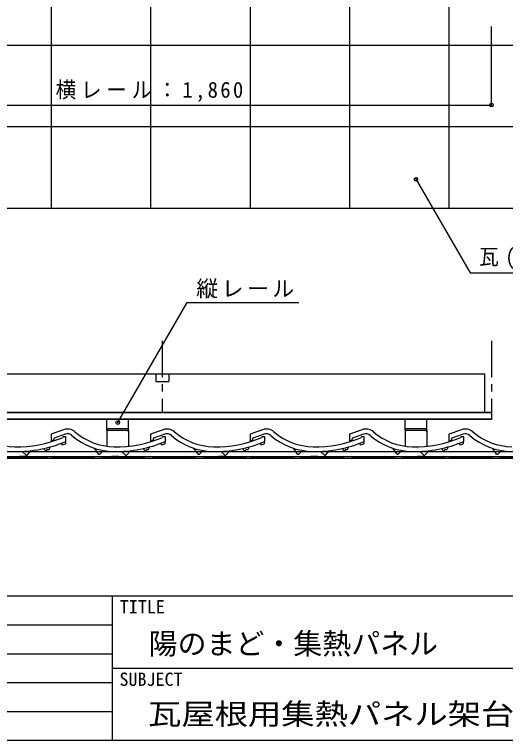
# Model space of a CAD drawing. Units: millimetres on the paper, enlarged 10 times, with parts at other scales. Extents: x -4356 to 3884, y -2974 to 2806.
# Drawn here: x -1951 to -1273, y -2974 to -1971 of the extents above; entities that cross this region are included whole.
import ezdxf
from ezdxf.enums import TextEntityAlignment as Align

# ---------------------------------------------------------------- set-up
doc = ezdxf.new("R2010")
doc.units = ezdxf.units.MM
doc.header["$LTSCALE"] = 10
doc.header["$PDMODE"] = 32
doc.header["$PDSIZE"] = 5
doc.linetypes.add('CHAIN1', pattern=[8, 5, -1, 1, -1])
doc.linetypes.add('LONG_DASHED1', pattern=[7, 6, -1])
doc.layers.add('2-0', color=4, linetype='Continuous')
doc.layers.add('F-0', color=7, linetype='Continuous')
doc.styles.add('ＭＳ ゴシック', font='')
doc.styles.add('ＭＳ Ｐゴシック', font='')
doc.styles.get('ＭＳ ゴシック').set_extended_font_data('MS Gothic')
doc.styles.get('ＭＳ Ｐゴシック').set_extended_font_data('MS PGothic')

msp = doc.modelspace()

# ---------------------------------------------------------------- linework, layer by layer
at = {"layer": '2-0'}
for p, q in [((-1900.71, -804.79), (-1900.71, -2238.44)), ((-1763.21, -804.79), (-1763.21, -2238.44)), ((-1625.71, -804.79), (-1625.71, -2238.44)), ((-1488.21, -804.79), (-1488.21, -2238.44)), ((-1350.71, -804.79), (-1350.71, -2238.44)), ((-1291.96, -2096.18), (-1291.96, -1987.37)), ((-3550.71, -2013.44), (-938.21, -2013.44)), ((-2221.21, -2096.18), (-1291.96, -2096.18)), ((-3550.71, -2125.94), (-938.21, -2125.94)), ((-3550.71, -2238.44), (-938.21, -2238.44)), ((-1808.52, -2534.98), (-1712.69, -2368.99)), ((-1712.69, -2368.99), (-1558.28, -2368.99)), ((-1883.37, -2544.84), (-1900.71, -2551.16)), ((-1823.71, -2545.45), (-1823.71, -2547.95)), ((-1823.71, -2547.95), (-1823.71, -2567.64)), ((-1795.71, -2543.45), (-1821.71, -2543.45)), ((-1795.71, -2545.95), (-1821.71, -2545.95)), ((-1793.71, -2545.45), (-1793.71, -2547.95)), ((-1793.71, -2547.95), (-1793.71, -2567.62)), ((-1745.87, -2544.84), (-1763.21, -2551.16)), ((-1608.37, -2544.84), (-1625.71, -2551.16)), ((-1470.87, -2544.84), (-1488.21, -2551.16)), ((-1411.21, -2545.45), (-1411.21, -2547.95)), ((-1411.21, -2547.95), (-1411.21, -2567.64)), ((-1383.21, -2543.45), (-1409.21, -2543.45)), ((-1383.21, -2545.95), (-1409.21, -2545.95)), ((-1381.21, -2545.45), (-1381.21, -2547.95)), ((-1381.21, -2547.95), (-1381.21, -2567.62)), ((-1333.37, -2544.84), (-1350.71, -2551.16)), ((-1900.71, -2551.16), (-1900.71, -2560.97)), ((-1900.71, -2551.16), (-1900.71, -2560.97)), ((-1896.64, -2556.6), (-1897.71, -2559.94)), ((-1881.14, -2550.95), (-1896.64, -2556.6)), ((-1884.01, -2554.16), (-1885.13, -2555.98)), ((-1884.01, -2554.16), (-1880.71, -2554.16)), ((-1880.71, -2554.16), (-1880.71, -2561.17)), ((-1763.21, -2551.16), (-1763.21, -2560.97)), ((-1759.14, -2556.6), (-1760.21, -2559.94)), ((-1743.64, -2550.95), (-1759.14, -2556.6)), ((-1746.51, -2554.16), (-1747.63, -2555.98)), ((-1746.51, -2554.16), (-1743.21, -2554.16)), ((-1743.21, -2554.16), (-1743.21, -2561.17)), ((-1625.71, -2551.16), (-1625.71, -2560.97)), ((-1625.71, -2551.16), (-1625.71, -2560.97)), ((-1621.64, -2556.6), (-1622.71, -2559.94)), ((-1606.14, -2550.95), (-1621.64, -2556.6)), ((-1609.01, -2554.16), (-1610.13, -2555.98)), ((-1609.01, -2554.16), (-1605.71, -2554.16)), ((-1605.71, -2554.16), (-1605.71, -2561.17)), ((-1488.21, -2551.16), (-1488.21, -2560.97)), ((-1484.14, -2556.6), (-1485.21, -2559.94)), ((-1468.64, -2550.95), (-1484.14, -2556.6)), ((-1471.51, -2554.16), (-1472.63, -2555.98)), ((-1471.51, -2554.16), (-1468.21, -2554.16)), ((-1468.21, -2554.16), (-1468.21, -2561.17)), ((-1350.71, -2551.16), (-1350.71, -2560.97)), ((-1350.71, -2551.16), (-1350.71, -2560.97)), ((-1346.64, -2556.6), (-1347.71, -2559.94)), ((-1331.14, -2550.95), (-1346.64, -2556.6)), ((-1334.01, -2554.16), (-1335.13, -2555.98)), ((-1334.01, -2554.16), (-1330.71, -2554.16)), ((-1330.71, -2554.16), (-1330.71, -2561.17)), ((-1902.9, -2571.47), (-1901.92, -2568.51)), ((-1897.71, -2559.94), (-1900.71, -2560.73)), ((-1886.58, -2563.52), (-1886.43, -2564.86)), ((-1884.81, -2565.64), (-1881, -2564.63)), ((-1881, -2561.29), (-1881, -2564.63)), ((-1765.4, -2571.47), (-1764.42, -2568.51)), ((-1760.21, -2559.94), (-1763.21, -2560.73)), ((-1749.08, -2563.52), (-1748.93, -2564.86)), ((-1747.31, -2565.64), (-1743.5, -2564.63)), ((-1743.5, -2561.29), (-1743.5, -2564.63)), ((-1627.9, -2571.47), (-1626.92, -2568.51)), ((-1622.71, -2559.94), (-1625.71, -2560.73)), ((-1611.58, -2563.52), (-1611.43, -2564.86)), ((-1609.81, -2565.64), (-1606, -2564.63)), ((-1606, -2561.29), (-1606, -2564.63)), ((-1490.4, -2571.47), (-1489.42, -2568.51)), ((-1485.21, -2559.94), (-1488.21, -2560.73)), ((-1474.08, -2563.52), (-1473.93, -2564.86)), ((-1472.31, -2565.64), (-1468.5, -2564.63)), ((-1468.5, -2561.29), (-1468.5, -2564.63)), ((-1352.9, -2571.47), (-1351.92, -2568.51)), ((-1347.71, -2559.94), (-1350.71, -2560.73)), ((-1336.58, -2563.52), (-1336.43, -2564.86)), ((-1334.81, -2565.64), (-1331, -2564.63)), ((-1331, -2561.29), (-1331, -2564.63)), ((-2175.71, -2574.92), (-1880.71, -2574.92)), ((-1935.39, -2580.3), (-1940.71, -2574.81)), ((-1909.1, -2573.66), (-1910.1, -2570.68)), ((-1900.71, -2574.92), (-1605.71, -2574.92)), ((-1834.98, -2578.6), (-1840.71, -2570.57)), ((-1834.98, -2578.6), (-1833.21, -2578.6)), ((-1833.21, -2578.6), (-1828.21, -2573.65)), ((-1797.89, -2580.3), (-1803.21, -2574.81)), ((-1796.45, -2580.3), (-1790.71, -2573.83)), ((-1771.6, -2573.66), (-1772.6, -2570.68)), ((-1697.48, -2578.6), (-1703.21, -2570.57)), ((-1697.48, -2578.6), (-1695.71, -2578.6)), ((-1695.71, -2578.6), (-1690.71, -2573.65)), ((-1660.39, -2580.3), (-1665.71, -2574.81)), ((-1634.1, -2573.66), (-1635.1, -2570.68)), ((-1625.71, -2574.92), (-1330.71, -2574.92)), ((-1559.98, -2578.6), (-1565.71, -2570.57)), ((-1559.98, -2578.6), (-1558.21, -2578.6)), ((-1558.21, -2578.6), (-1553.21, -2573.65)), ((-1522.89, -2580.3), (-1528.21, -2574.81)), ((-1521.45, -2580.3), (-1515.71, -2573.83)), ((-1496.6, -2573.66), (-1497.6, -2570.68)), ((-1422.48, -2578.6), (-1428.21, -2570.57)), ((-1422.48, -2578.6), (-1420.71, -2578.6)), ((-1420.71, -2578.6), (-1415.71, -2573.65)), ((-1385.39, -2580.3), (-1390.71, -2574.81)), ((-1359.1, -2573.66), (-1360.1, -2570.68)), ((-1350.71, -2574.92), (-1055.71, -2574.92)), ((-1284.98, -2578.6), (-1290.71, -2570.57)), ((-1284.98, -2578.6), (-1283.21, -2578.6)), ((-1283.21, -2578.6), (-1278.21, -2573.65)), ((-2175.71, -2581.75), (-1880.71, -2581.75)), ((-2175.71, -2584.03), (-1880.71, -2584.03)), ((-1900.71, -2581.75), (-1605.71, -2581.75)), ((-1900.71, -2584.03), (-1605.71, -2584.03)), ((-1816.89, -2581.92), (-1816.89, -2583.42)), ((-1806.89, -2581.92), (-1816.89, -2581.92)), ((-1797.89, -2580.3), (-1796.45, -2580.3)), ((-1625.71, -2581.75), (-1330.71, -2581.75)), ((-1625.71, -2584.03), (-1330.71, -2584.03)), ((-1541.89, -2581.92), (-1541.89, -2583.42)), ((-1531.89, -2581.92), (-1541.89, -2581.92)), ((-1522.89, -2580.3), (-1521.45, -2580.3)), ((-1350.71, -2581.75), (-1055.71, -2581.75)), ((-1350.71, -2584.03), (-1055.71, -2584.03))]:
    msp.add_line(p, q, dxfattribs=at)
at = {"layer": '2-0', "linetype": 'CHAIN1'}
for p, q in [((-1746.96, -2422.03), (-1746.96, -2520.95)), ((-1291.96, -2422.03), (-1291.96, -2520.95))]:
    msp.add_line(p, q, dxfattribs=at)
at = {"layer": '2-0', "color": 7}
for p, q in [((-1737.96, -2467.45), (-1737.96, -2478.45)), ((-1291.96, -2520.95), (-3111.96, -2520.95)), ((-3111.96, -2520.95), (-1291.96, -2520.95)), ((-1291.96, -2520.45), (-1291.96, -2520.95)), ((-1291.96, -2520.95), (-1291.96, -2530.95)), ((-1291.96, -2530.15), (-3111.96, -2530.15)), ((-1291.96, -2530.95), (-3111.96, -2530.95)), ((-1793.71, -2530.95), (-1823.71, -2530.95)), ((-1823.71, -2545.45), (-1823.71, -2530.95)), ((-1793.71, -2545.45), (-1793.71, -2530.95)), ((-1381.21, -2530.95), (-1411.21, -2530.95)), ((-1411.21, -2545.45), (-1411.21, -2530.95)), ((-1381.21, -2545.45), (-1381.21, -2530.95)), ((-1793.71, -2545.95), (-1823.71, -2545.95)), ((-1381.21, -2545.95), (-1411.21, -2545.95)), ((-3550.71, -2584.03), (-938.21, -2584.03))]:
    msp.add_line(p, q, dxfattribs=at)
at = {"layer": '2-0', "linetype": 'LONG_DASHED1'}
for p, q in [((-2175.71, -2583.61), (-1880.71, -2583.61)), ((-1900.71, -2583.61), (-1605.71, -2583.61)), ((-1625.71, -2583.61), (-1330.71, -2583.61)), ((-1350.71, -2583.61), (-1055.71, -2583.61))]:
    msp.add_line(p, q, dxfattribs=at)
at = {"layer": '2-0'}
for points in [[(-1397.26, -2196.75), (-1321.52, -2327.94), (-1126.09, -2327.94)], [(-1935.39, -2580.3), (-1933.95, -2580.3), (-1928.21, -2573.83)], [(-1660.39, -2580.3), (-1658.95, -2580.3), (-1653.21, -2573.83)], [(-1385.39, -2580.3), (-1383.95, -2580.3), (-1378.21, -2573.83)], [(-1816.89, -2583.42), (-1806.89, -2583.42), (-1806.89, -2581.92)], [(-1541.89, -2583.42), (-1531.89, -2583.42), (-1531.89, -2581.92)]]:
    msp.add_lwpolyline(points, dxfattribs=at)
at = {"layer": '2-0', "color": 7}
for points in [[(-3102.46, -2467.45), (-2656.96, -2467.45), (-2201.96, -2467.45), (-1746.96, -2467.45), (-1301.46, -2467.45)], [(-1755.96, -2467.45), (-1755.96, -2478.45), (-1737.96, -2478.45)], [(-1301.46, -2467.45), (-1301.46, -2520.45), (-1291.96, -2520.45)]]:
    msp.add_lwpolyline(points, dxfattribs=at)
at = {"layer": '2-0'}
for points in [[(-1934.41, -2581.92), (-1944.41, -2581.92), (-1944.41, -2583.42), (-1934.41, -2583.42)], [(-1659.41, -2581.92), (-1669.41, -2581.92), (-1669.41, -2583.42), (-1659.41, -2583.42)], [(-1384.41, -2581.92), (-1394.41, -2581.92), (-1394.41, -2583.42), (-1384.41, -2583.42)]]:
    msp.add_lwpolyline(points, close=True, dxfattribs=at)
for centre, radius, start, end in [((-1949.64, -2483.16), 85.27, 229.35539, 269.0526), ((-1878.14, -2559.97), 16, 49.17389, 109.06519), ((-1812.14, -2483.16), 85.27, 229.35539, 269.0526), ((-1821.71, -2545.45), 2, 90, 180), ((-1821.71, -2547.95), 2, 90, 180), ((-1795.71, -2545.45), 2, 0, 90), ((-1795.71, -2547.95), 2, 0, 90), ((-1740.64, -2559.97), 16, 49.17389, 109.06519), ((-1674.64, -2483.16), 85.27, 229.35539, 269.0526), ((-1603.14, -2559.97), 16, 49.17389, 109.06519), ((-1537.14, -2483.16), 85.27, 229.35539, 269.0526), ((-1465.64, -2559.97), 16, 49.17389, 109.06519), ((-1399.64, -2483.16), 85.27, 229.35539, 269.0526), ((-1409.21, -2545.45), 2, 90, 180), ((-1409.21, -2547.95), 2, 90, 180), ((-1383.21, -2545.45), 2, 0, 90), ((-1383.21, -2547.95), 2, 0, 90), ((-1328.14, -2559.97), 16, 49.17389, 109.06519), ((-1262.14, -2483.16), 85.27, 229.35539, 269.0526), ((-1947.63, -2405.62), 162.83, 268.79489, 292.5694), ((-1878.14, -2559.97), 9.5, 49.17389, 109.06519), ((-1813.25, -2486.08), 88.84, 228.618, 269.5943), ((-1810.13, -2405.62), 162.83, 268.79489, 292.5694), ((-1740.64, -2559.97), 9.5, 49.17389, 109.06519), ((-1675.75, -2486.08), 88.84, 228.618, 269.5943), ((-1672.63, -2405.62), 162.83, 268.79489, 292.5694), ((-1603.14, -2559.97), 9.5, 49.17389, 109.06519), ((-1538.25, -2486.08), 88.84, 228.618, 269.5943), ((-1535.13, -2405.62), 162.83, 268.79489, 292.5694), ((-1465.64, -2559.97), 9.5, 49.17389, 109.06519), ((-1400.75, -2486.08), 88.84, 228.618, 269.5943), ((-1397.63, -2405.62), 162.83, 268.79489, 292.5694), ((-1328.14, -2559.97), 9.5, 49.17389, 109.06519), ((-1263.25, -2486.08), 88.84, 228.618, 269.5943), ((-1947.63, -2405.62), 169.33, 268.79489, 293.27849), ((-1885.14, -2564.25), 1.43, 205.23099, 283.35719), ((-1810.13, -2405.62), 169.33, 268.79489, 293.27849), ((-1747.64, -2564.25), 1.43, 205.23099, 283.35719), ((-1672.63, -2405.62), 169.33, 268.79489, 293.27849), ((-1610.14, -2564.25), 1.43, 205.23099, 283.35719), ((-1535.13, -2405.62), 169.33, 268.79489, 293.27849), ((-1472.64, -2564.25), 1.43, 205.23099, 283.35719), ((-1397.63, -2405.62), 169.33, 268.79489, 293.27849), ((-1335.14, -2564.25), 1.43, 205.23099, 283.35719), ((-1908.23, -2571.62), 2.21, 246.91379, 355.81259), ((-1904.6, -2570.31), 2.06, 225.85519, 325.69739), ((-1770.73, -2571.62), 2.21, 246.91379, 355.81259), ((-1767.1, -2570.31), 2.06, 225.85519, 325.69739), ((-1633.23, -2571.62), 2.21, 246.91379, 355.81259), ((-1629.6, -2570.31), 2.06, 225.85519, 325.69739), ((-1495.73, -2571.62), 2.21, 246.91379, 355.81259), ((-1492.1, -2570.31), 2.06, 225.85519, 325.69739), ((-1358.23, -2571.62), 2.21, 246.91379, 355.81259), ((-1354.6, -2570.31), 2.06, 225.85519, 325.69739)]:
    msp.add_arc(centre, radius, start, end, dxfattribs=at)
at = {"layer": '2-0', "color": 5}
for p in [(-1291.96, -2096.18), (-1396.21, -2198.57), (-1808.52, -2534.98)]:
    msp.add_point(p, dxfattribs=at)
at = {"layer": 'F-0', "color": 5}
for p, q in [((-4356.26, -2774.5), (-316.26, -2774.5)), ((-316.26, -2974.5), (-4356.26, -2974.5))]:
    msp.add_line(p, q, dxfattribs=at)
at = {"layer": 'F-0', "color": 2}
for p, q in [((-1816.26, -2774.5), (-1816.26, -2974.5)), ((-2266.26, -2814.5), (-1816.26, -2814.5)), ((-2266.26, -2854.5), (-1816.26, -2854.5)), ((-1816.26, -2874.5), (-316.26, -2874.5)), ((-2266.26, -2894.5), (-1816.26, -2894.5)), ((-2266.26, -2934.5), (-1816.26, -2934.5))]:
    msp.add_line(p, q, dxfattribs=at)

# ---------------------------------------------------------------- texts
at = {"layer": '2-0', "color": 7, "char_height": 21.99, "attachment_point": 7, "style": 'ＭＳ ゴシック'}
for s, insert in [('\\T1.23;\\W0.95;横レール：1,860', (-1894.5, -2091.61)), ('\\T1.34;\\W0.9;瓦(JIS53B)', (-1308.87, -2322.6)), ('\\T1.17;縦レール', (-1699.95, -2363.14))]:
    msp.add_mtext(s, dxfattribs=dict(at, insert=insert))
at = {"layer": 'F-0', "color": 4, "style": 'ＭＳ ゴシック'}
for s, p in [('TITLE', (-1805.74, -2804.29)), ('SUBJECT', (-1806.26, -2904.5))]:
    msp.add_text(s, height=18.33, dxfattribs=at).set_placement(p, align=Align.BOTTOM_LEFT)
at = {"layer": 'F-0', "style": 'ＭＳ Ｐゴシック'}
msp.add_text('陽のまど・集熱パネル', height=29.33, dxfattribs=at).set_placement((-1765.87, -2864.11), align=Align.BOTTOM_LEFT)
at = {"layer": 'F-0', "style": 'ＭＳ ゴシック', "width": 1.15}
msp.add_text('瓦屋根用集熱パネル架台 割付例', height=29.33, dxfattribs=at).set_placement((-1766.55, -2961.39), align=Align.BOTTOM_LEFT)

doc.saveas('drawing.dxf')
